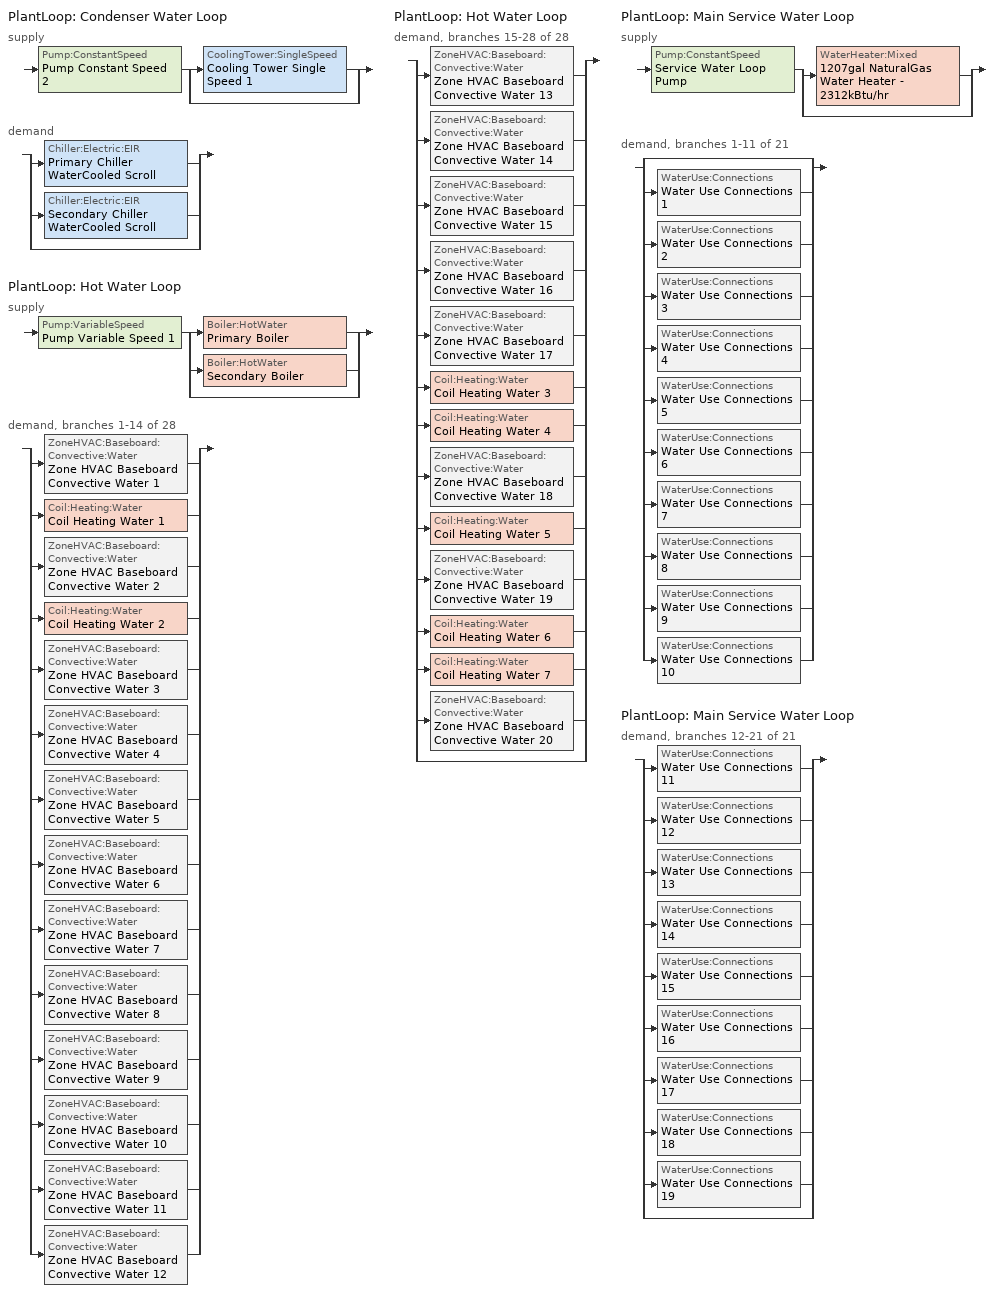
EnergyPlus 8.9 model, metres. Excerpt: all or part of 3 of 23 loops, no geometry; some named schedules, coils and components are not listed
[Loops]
PlantLoop 'Condenser Water Loop'
 supply: Pump:ConstantSpeed 'Pump Constant Speed 2' > split
  | CoolingTower:SingleSpeed 'Cooling Tower Single Speed 1'
  | bypass
 demand: split
  | Chiller:Electric:EIR 'Primary Chiller WaterCooled Scroll'
  | Chiller:Electric:EIR 'Secondary Chiller WaterCooled Scroll'
  | bypass
PlantLoop 'Hot Water Loop'
 supply: Pump:VariableSpeed 'Pump Variable Speed 1' > split
  | Boiler:HotWater 'Primary Boiler'
  | Boiler:HotWater 'Secondary Boiler'
  | bypass
 demand, branches 1-14 of 28: split
  | ZoneHVAC:Baseboard:Convective:Water 'Zone HVAC Baseboard Convective Water 1'
  | Coil:Heating:Water 'Coil Heating Water 1'
  | ZoneHVAC:Baseboard:Convective:Water 'Zone HVAC Baseboard Convective Water 2'
  | Coil:Heating:Water 'Coil Heating Water 2'
  | ZoneHVAC:Baseboard:Convective:Water 'Zone HVAC Baseboard Convective Water 3'
  | ZoneHVAC:Baseboard:Convective:Water 'Zone HVAC Baseboard Convective Water 4'
  | ZoneHVAC:Baseboard:Convective:Water 'Zone HVAC Baseboard Convective Water 5'
  | ZoneHVAC:Baseboard:Convective:Water 'Zone HVAC Baseboard Convective Water 6'
  | ZoneHVAC:Baseboard:Convective:Water 'Zone HVAC Baseboard Convective Water 7'
  | ZoneHVAC:Baseboard:Convective:Water 'Zone HVAC Baseboard Convective Water 8'
  | ZoneHVAC:Baseboard:Convective:Water 'Zone HVAC Baseboard Convective Water 9'
  | ZoneHVAC:Baseboard:Convective:Water 'Zone HVAC Baseboard Convective Water 10'
  | ZoneHVAC:Baseboard:Convective:Water 'Zone HVAC Baseboard Convective Water 11'
  | ZoneHVAC:Baseboard:Convective:Water 'Zone HVAC Baseboard Convective Water 12'
PlantLoop 'Hot Water Loop'
 demand, branches 15-28 of 28: split
  | ZoneHVAC:Baseboard:Convective:Water 'Zone HVAC Baseboard Convective Water 13'
  | ZoneHVAC:Baseboard:Convective:Water 'Zone HVAC Baseboard Convective Water 14'
  | ZoneHVAC:Baseboard:Convective:Water 'Zone HVAC Baseboard Convective Water 15'
  | ZoneHVAC:Baseboard:Convective:Water 'Zone HVAC Baseboard Convective Water 16'
  | ZoneHVAC:Baseboard:Convective:Water 'Zone HVAC Baseboard Convective Water 17'
  | Coil:Heating:Water 'Coil Heating Water 3'
  | Coil:Heating:Water 'Coil Heating Water 4'
  | ZoneHVAC:Baseboard:Convective:Water 'Zone HVAC Baseboard Convective Water 18'
  | Coil:Heating:Water 'Coil Heating Water 5'
  | ZoneHVAC:Baseboard:Convective:Water 'Zone HVAC Baseboard Convective Water 19'
  | Coil:Heating:Water 'Coil Heating Water 6'
  | Coil:Heating:Water 'Coil Heating Water 7'
  | ZoneHVAC:Baseboard:Convective:Water 'Zone HVAC Baseboard Convective Water 20'
  | bypass
PlantLoop 'Main Service Water Loop'
 supply: Pump:ConstantSpeed 'Service Water Loop Pump' > split
  | WaterHeater:Mixed '1207gal NaturalGas Water Heater - 2312kBtu/hr'
  | bypass
 demand, branches 1-11 of 21: split
  | bypass
  | WaterUse:Connections 'Water Use Connections 1'
  | WaterUse:Connections 'Water Use Connections 2'
  | WaterUse:Connections 'Water Use Connections 3'
  | WaterUse:Connections 'Water Use Connections 4'
  | WaterUse:Connections 'Water Use Connections 5'
  | WaterUse:Connections 'Water Use Connections 6'
  | WaterUse:Connections 'Water Use Connections 7'
  | WaterUse:Connections 'Water Use Connections 8'
  | WaterUse:Connections 'Water Use Connections 9'
  | WaterUse:Connections 'Water Use Connections 10'
PlantLoop 'Main Service Water Loop'
 demand, branches 12-21 of 21: split
  | WaterUse:Connections 'Water Use Connections 11'
  | WaterUse:Connections 'Water Use Connections 12'
  | WaterUse:Connections 'Water Use Connections 13'
  | WaterUse:Connections 'Water Use Connections 14'
  | WaterUse:Connections 'Water Use Connections 15'
  | WaterUse:Connections 'Water Use Connections 16'
  | WaterUse:Connections 'Water Use Connections 17'
  | WaterUse:Connections 'Water Use Connections 18'
  | WaterUse:Connections 'Water Use Connections 19'
  | bypass
[ZoneHVAC:Baseboard:Convective:Water] Availability Schedule=Always On Discrete; Heating Design Capacity Method=HeatingDesignCapacity; Heating Design Capacity {W}=Autosize; Heating Design Capacity Per Floor Area {W/m2}=0; Fraction of Autosized Heating Design Capacity=0.8; U-Factor Times Area Value {W/K}=Autosize; Maximum Water Flow Rate {m3/s}=Autosize; Convergence Tolerance=0.001
Zone HVAC Baseboard Convective Water 4; Zone HVAC Baseboard Convective Water 5; Zone HVAC Baseboard Convective Water 6; Zone HVAC Baseboard Convective Water 7; Zone HVAC Baseboard Convective Water 8; Zone HVAC Baseboard Convective Water 9; Zone HVAC Baseboard Convective Water 16; Zone HVAC Baseboard Convective Water 17; Zone HVAC Baseboard Convective Water 10; Zone HVAC Baseboard Convective Water 20; Zone HVAC Baseboard Convective Water 18; Zone HVAC Baseboard Convective Water 19; Zone HVAC Baseboard Convective Water 11; Zone HVAC Baseboard Convective Water 12; Zone HVAC Baseboard Convective Water 13; Zone HVAC Baseboard Convective Water 14; Zone HVAC Baseboard Convective Water 15; Zone HVAC Baseboard Convective Water 1; Zone HVAC Baseboard Convective Water 2; Zone HVAC Baseboard Convective Water 3
[Coil:Heating:Water] Availability Schedule=Always On Discrete; U-Factor Times Area Value {W/K}=Autosize; Maximum Water Flow Rate {m3/s}=Autosize; Performance Input Method=UFactorTimesAreaAndDesignWaterFlowRate; Rated Capacity {W}=Autosize; Rated Inlet Water Temperature {C}=82.2; Rated Inlet Air Temperature {C}=16.6; Rated Outlet Water Temperature {C}=71.1; Rated Outlet Air Temperature {C}=32.2; Rated Ratio for Air and Water Convection=0.5
Coil Heating Water 7; Coil Heating Water 4; Coil Heating Water 5
[SetpointManager:Scheduled] Control Variable=Temperature
Name | Schedule
Setpoint Manager Scheduled 4 | CW Temp
Service hot water setpoint manager | Service Water Loop Temp - 140F
[PlantLoop] Fluid Type=Water; Maximum Loop Flow Rate {m3/s}=Autosize; Minimum Loop Flow Rate {m3/s}=0; Plant Loop Volume {m3}=Autocalculate; Load Distribution Scheme=Optimal; Plant Loop Demand Calculation Scheme=SingleSetpoint
Name | Plant Equipment Operation Scheme | Maximum Loop Temperature {C} | Minimum Loop Temperature {C}
Condenser Water Loop | Condenser Water Loop Operation Schemes | 100 | 0
Hot Water Loop | Hot Water Loop Operation Schemes | 100 | 0
Main Service Water Loop | Main Service Water Loop Operation Schemes | 60 | 10
[Sizing:Plant] Sizing Option=NonCoincident; Zone Timesteps in Averaging Window=1; Coincident Sizing Factor Mode=None
Name | Loop Type | Design Loop Exit Temperature {C} | Loop Design Temperature Difference {deltaC}
Condenser Water Loop | Condenser | 29 | 6
Hot Water Loop | Heating | 82 | 16
Main Service Water Loop | Heating | 60 | 5
[Pump:ConstantSpeed] Design Flow Rate {m3/s}=Autosize; Design Power Consumption {W}=Autosize; Motor Efficiency=0.9; Fraction of Motor Inefficiencies to Fluid Stream=0; Pump Control Type=Intermittent; Design Power Sizing Method=PowerPerFlowPerPressure; Design Electric Power per Unit Flow Rate {W/(m3/s)}=348701.1; Design Shaft Power per Unit Flow Rate per Unit Head=1.28205
Name | Design Pump Head {Pa}
Pump Constant Speed 2 | 179352
Service Water Loop Pump | 2.00082e+06
[PlantEquipmentOperationSchemes] Control Scheme Schedule Name 1=Always On Discrete
Name | Control Scheme Object Type 1 | Control Scheme Name 1
Condenser Water Loop Operation Schemes | PlantEquipmentOperation:CoolingLoad | Condenser Water Loop Cooling Operation Scheme
Hot Water Loop Operation Schemes | PlantEquipmentOperation:HeatingLoad | Hot Water Loop Heating Operation Scheme
Main Service Water Loop Operation Schemes | PlantEquipmentOperation:HeatingLoad | Main Service Water Loop Heating Operation Scheme
[PlantEquipmentOperation:CoolingLoad]
Condenser Water Loop Cooling Operation Scheme: Load Range Lower Limit 1 {W}=0; Load Range Upper Limit 1 {W}=1000000000; Range Equipment List Name 1=Condenser Water Loop Cooling Equipment List
[PlantEquipmentList]
Condenser Water Loop Cooling Equipment List: CoolingTower:SingleSpeed, Cooling Tower Single Speed 1
Hot Water Loop Heating Equipment List: Boiler:HotWater, Primary Boiler, Boiler:HotWater, Secondary Boiler
Main Service Water Loop Heating Equipment List: WaterHeater:Mixed, 1207gal NaturalGas Water Heater - 2312kBtu/hr
[CoolingTower:SingleSpeed]
Cooling Tower Single Speed 1: Design Water Flow Rate {m3/s}=Autosize; Design Air Flow Rate {m3/s}=Autosize; Design Fan Power {W}=Autosize; Design U-Factor Times Area Value {W/K}=Autosize; Free Convection Air Flow Rate {m3/s}=Autosize; Free Convection Air Flow Rate Sizing Factor=0.1; Free Convection U-Factor Times Area Value {W/K}=Autosize; Free Convection U-Factor Times Area Value Sizing Factor=0.1; Performance Input Method=UFactorTimesAreaAndDesignWaterFlowRate; Heat Rejection Capacity and Nominal Capacity Sizing Ratio=1.25; Free Convection Capacity {W}=0; Free Convection Nominal Capacity Sizing Factor=0.1; Design Inlet Air Dry-Bulb Temperature {C}=24; Design Inlet Air Wet-Bulb Temperature {C}=24; Design Approach Temperature {deltaC}=5; Design Range Temperature {deltaC}=5; Basin Heater Capacity {W/K}=0; Basin Heater Setpoint Temperature {C}=2; Evaporation Loss Mode=LossFactor; Evaporation Loss Factor {percent/K}=0.2; Drift Loss Percent {percent}=0.008; Blowdown Calculation Mode=ConcentrationRatio; Blowdown Concentration Ratio=3; Capacity Control=FanCycling; Number of Cells=1; Cell Control=MinimalCell; Cell Minimum  Water Flow Rate Fraction=0.33; Cell Maximum Water Flow Rate Fraction=2.5; Sizing Factor=1
[Pump:VariableSpeed]
Pump Variable Speed 1: Design Maximum Flow Rate {m3/s}=Autosize; Design Pump Head {Pa}=179352; Design Power Consumption {W}=Autosize; Motor Efficiency=0.9; Fraction of Motor Inefficiencies to Fluid Stream=0; Coefficient 1 of the Part Load Performance Curve=0; Coefficient 2 of the Part Load Performance Curve=1; Coefficient 3 of the Part Load Performance Curve=0; Coefficient 4 of the Part Load Performance Curve=0; Design Minimum Flow Rate {m3/s}=0; Pump Control Type=Intermittent; Skin Loss Radiative Fraction=0.5; Design Power Sizing Method=PowerPerFlowPerPressure; Design Electric Power per Unit Flow Rate {W/(m3/s)}=348701.1; Design Shaft Power per Unit Flow Rate per Unit Head=1.28205; Design Minimum Flow Rate Fraction=0
[Boiler:HotWater] Fuel Type=NaturalGas; Nominal Capacity {W}=Autosize; Nominal Thermal Efficiency=0.8; Design Water Outlet Temperature {C}=82; Design Water Flow Rate {m3/s}=Autosize; Minimum Part Load Ratio=0; Maximum Part Load Ratio=1; Optimum Part Load Ratio=1; Water Outlet Upper Temperature Limit {C}=99; Boiler Flow Mode=ConstantFlow; Parasitic Electric Load {W}=0; Sizing Factor=1
Primary Boiler; Secondary Boiler
[SetpointManager:OutdoorAirReset]
Setpoint Manager Outdoor Air Reset 1: Control Variable=Temperature; Setpoint at Outdoor Low Temperature {C}=82; Outdoor Low Temperature {C}=-16; Setpoint at Outdoor High Temperature {C}=60; Outdoor High Temperature {C}=0
[PlantEquipmentOperation:HeatingLoad] Load Range Lower Limit 1 {W}=0; Load Range Upper Limit 1 {W}=1000000000
Name | Range Equipment List Name 1
Hot Water Loop Heating Operation Scheme | Hot Water Loop Heating Equipment List
Main Service Water Loop Heating Operation Scheme | Main Service Water Loop Heating Equipment List
[WaterHeater:Mixed]
1207gal NaturalGas Water Heater - 2312kBtu/hr: Tank Volume {m3}=4.5678; Setpoint Temperature Schedule=Service Water Loop Temp - 140F; Deadband Temperature Difference {deltaC}=2; Maximum Temperature Limit {C}=82.2222; Heater Control Type=Cycle; Heater Maximum Capacity {W}=677666; Heater Ignition Minimum Flow Rate {m3/s}=0; Heater Ignition Delay {s}=0; Heater Fuel Type=NaturalGas; Heater Thermal Efficiency=0.8; Off Cycle Parasitic Fuel Consumption Rate {W}=20; Off Cycle Parasitic Fuel Type=NaturalGas; Off Cycle Parasitic Heat Fraction to Tank=0.8; On Cycle Parasitic Fuel Consumption Rate {W}=0; On Cycle Parasitic Fuel Type=NaturalGas; On Cycle Parasitic Heat Fraction to Tank=0; Ambient Temperature Indicator=Schedule; Ambient Temperature Schedule=Water Heater Ambient Temp Schedule - 70F; Off Cycle Loss Coefficient to Ambient Temperature {W/K}=6; Off Cycle Loss Fraction to Zone=1; On Cycle Loss Coefficient to Ambient Temperature {W/K}=6; On Cycle Loss Fraction to Zone=1; Use Side Effectiveness=1; Source Side Effectiveness=1; Use Side Design Flow Rate {m3/s}=Autosize; Source Side Design Flow Rate {m3/s}=Autosize; Indirect Water Heating Recovery Time {hr}=1.5; Source Side Flow Control Mode=IndirectHeatPrimarySetpoint
[WaterUse:Connections]
Name | Water Use Equipment Name 1
Water Use Connections 1 | Courthouse - chambers-space function Service Water Use 0.72gal/min
Water Use Connections 2 | Courthouse - courtroom-space function Service Water Use 1.27gal/min
Water Use Connections 3 | Dining - bar lounge/leisure-space function Service Water Use 1.44gal/min
Water Use Connections 4 | Dining - family space-space function Service Water Use 1.91gal/min
Water Use Connections 5 | Dining - other-space function Service Water Use 1.91gal/min
Water Use Connections 6 | Dormitory - living quarters-space function Service Water Use 4.26gal/min
Water Use Connections 7 | Dress./fitt. - performance arts-space function Service Water Use 0.21gal/min
Water Use Connections 8 | Dwelling unit(s)-space function Service Water Use 1.33gal/min
Water Use Connections 9 | Fire station - engine room-space function Service Water Use 2.08gal/min
Water Use Connections 10 | Fire station - quarters-space function Service Water Use 3.2gal/min
Water Use Connections 11 | Food preparation - vented-space function Service Water Use 0.96gal/min
Water Use Connections 12 | Food preparation-space function Service Water Use 1.28gal/min
Water Use Connections 13 | Gym - audience-space function Service Water Use 0.96gal/min
Water Use Connections 14 | Gym - fitness-space function Service Water Use 2.87gal/min
Water Use Connections 15 | Gym - play-space function Service Water Use 2.87gal/min
Water Use Connections 16 | Hospital - emergency-space function Service Water Use 1.44gal/min
Water Use Connections 17 | Hospital - exam-space function Service Water Use 0.72gal/min
Water Use Connections 18 | Hospital - laundry/washing-space function Service Water Use 0.64gal/min
Water Use Connections 19 | Hospital - lounge/recreation-space function Service Water Use 0.96gal/min
[WaterUse:Equipment]
Name | Peak Flow Rate {m3/s} | Flow Rate Fraction Schedule | Target Temperature Schedule | Zone | Sensible Fraction Schedule | Latent Fraction Schedule
Courthouse - chambers-space function Service Water Use 0.72gal/min | 4.53877e-05 | NECB-A-Service Water Heating | Schedule Ruleset 5 | ALL_ST=Courthouse - chambers_FL=Story 4_SCH=A | Schedule Ruleset 3 | Schedule Ruleset 4
Courthouse - courtroom-space function Service Water Use 1.27gal/min | 8.034e-05 | NECB-A-Service Water Heating | Schedule Ruleset 8 | ALL_ST=Courthouse - courtroom_FL=Story 3_SCH=A | Schedule Ruleset 6 | Schedule Ruleset 7
Dining - bar lounge/leisure-space function Service Water Use 1.44gal/min | 9.06778e-05 | NECB-B-Service Water Heating | Schedule Ruleset 11 | ALL_ST=Dining - bar lounge/leisure_FL=Story 3_SCH=B | Schedule Ruleset 9 | Schedule Ruleset 10
Dining - family space-space function Service Water Use 1.91gal/min | 0.000120805 | NECB-B-Service Water Heating | Schedule Ruleset 14 | ALL_ST=Dining - family space_FL=Story 3_SCH=B | Schedule Ruleset 12 | Schedule Ruleset 13
Dining - other-space function Service Water Use 1.91gal/min | 0.000120805 | NECB-B-Service Water Heating | Schedule Ruleset 17 | ALL_ST=Dining - other_FL=Story 1_SCH=B | Schedule Ruleset 15 | Schedule Ruleset 16
Dormitory - living quarters-space function Service Water Use 4.26gal/min | 0.000269034 | NECB-G-Service Water Heating | Schedule Ruleset 20 | DU_BT=Space Function_ST=Dormitory - living quarters_FL=Story 4_SCHG | Schedule Ruleset 18 | Schedule Ruleset 19
Dress./fitt. - performance arts-space function Service Water Use 0.21gal/min | 1.34044e-05 | NECB-C-Service Water Heating | Schedule Ruleset 23 | ALL_ST=Dress./fitt. - performance arts_FL=Story 3_SCH=C | Schedule Ruleset 21 | Schedule Ruleset 22
Dwelling unit(s)-space function Service Water Use 1.33gal/min | 8.40732e-05 | NECB-G-Service Water Heating | Schedule Ruleset 26 | DU_BT=Space Function_ST=Dwelling Unit(s)_FL=Story 2_SCHG | Schedule Ruleset 24 | Schedule Ruleset 25
Fire station - engine room-space function Service Water Use 2.08gal/min | 0.000131166 | NECB-H-Service Water Heating | Schedule Ruleset 29 | ALL_ST=Fire station - engine room_FL=Story 1_SCH=H | Schedule Ruleset 27 | Schedule Ruleset 28
Fire station - quarters-space function Service Water Use 3.2gal/min | 0.000201776 | NECB-G-Service Water Heating | Schedule Ruleset 32 | DU_BT=Space Function_ST=Fire station - quarters_FL=Story 4_SCHG | Schedule Ruleset 30 | Schedule Ruleset 31
Food preparation - vented-space function Service Water Use 0.96gal/min | 6.04677e-05 | NECB-B-Service Water Heating | Schedule Ruleset 35 | ALL_ST=Food preparation - vented_FL=Story 4_SCH=B | Schedule Ruleset 33 | Schedule Ruleset 34
Food preparation-space function Service Water Use 1.28gal/min | 8.06236e-05 | NECB-B-Service Water Heating | Schedule Ruleset 38 | ALL_ST=Food preparation_FL=Story 2_SCH=B | Schedule Ruleset 36 | Schedule Ruleset 37
Gym - audience-space function Service Water Use 0.96gal/min | 6.0255e-05 | NECB-B-Service Water Heating | Schedule Ruleset 41 | ALL_ST=Gym - audience_FL=Story 4_SCH=B | Schedule Ruleset 39 | Schedule Ruleset 40
Gym - fitness-space function Service Water Use 2.87gal/min | 0.000181356 | NECB-B-Service Water Heating | Schedule Ruleset 44 | ALL_ST=Gym - fitness_FL=Story 1_SCH=B | Schedule Ruleset 42 | Schedule Ruleset 43
Gym - play-space function Service Water Use 2.87gal/min | 0.000181356 | NECB-B-Service Water Heating | Schedule Ruleset 47 | ALL_ST=Gym - play_FL=Story 1_SCH=B | Schedule Ruleset 45 | Schedule Ruleset 46
Hospital - emergency-space function Service Water Use 1.44gal/min | 9.07755e-05 | NECB-H-Service Water Heating | Schedule Ruleset 50 | ALL_ST=Hospital - emergency_FL=Story 2_SCH=H | Schedule Ruleset 48 | Schedule Ruleset 49
Hospital - exam-space function Service Water Use 0.72gal/min | 4.53877e-05 | NECB-C-Service Water Heating | Schedule Ruleset 53 | ALL_ST=Hospital - exam_FL=Story 3_SCH=C | Schedule Ruleset 51 | Schedule Ruleset 52
Hospital - laundry/washing-space function Service Water Use 0.64gal/min | 4.04104e-05 | NECB-C-Service Water Heating | Schedule Ruleset 56 | ALL_ST=Hospital - laundry/washing_FL=Story 1_SCH=C | Schedule Ruleset 54 | Schedule Ruleset 55
Hospital - lounge/recreation-space function Service Water Use 0.96gal/min | 6.05503e-05 | NECB-B-Service Water Heating | Schedule Ruleset 59 | ALL_ST=Hospital - lounge/recreation_FL=Story 2_SCH=B | Schedule Ruleset 57 | Schedule Ruleset 58
[Schedule:Year]
CW Temp: CW Temp Week Rule - Jan1-Dec31, 1, 1, 12, 31
NECB-A-Service Water Heating: NECB-A-Service Water Heating Week Rule - Jan1-Dec31, 1, 1, 12, 31
NECB-B-Service Water Heating: NECB-B-Service Water Heating Week Rule - Jan1-Dec31, 1, 1, 12, 31
NECB-C-Service Water Heating: NECB-C-Service Water Heating Week Rule - Jan1-Dec31, 1, 1, 12, 31
NECB-G-Service Water Heating: NECB-G-Service Water Heating Week Rule - Jan1-Dec31, 1, 1, 12, 31
NECB-H-Service Water Heating: NECB-H-Service Water Heating Week Rule - Jan1-Dec31, 1, 1, 12, 31
Schedule Ruleset 10: Schedule Ruleset 10 Week Rule - Jan1-Dec31, 1, 1, 12, 31
Schedule Ruleset 11: Schedule Ruleset 11 Week Rule - Jan1-Dec31, 1, 1, 12, 31
Schedule Ruleset 12: Schedule Ruleset 12 Week Rule - Jan1-Dec31, 1, 1, 12, 31
Schedule Ruleset 13: Schedule Ruleset 13 Week Rule - Jan1-Dec31, 1, 1, 12, 31
Schedule Ruleset 14: Schedule Ruleset 14 Week Rule - Jan1-Dec31, 1, 1, 12, 31
Schedule Ruleset 15: Schedule Ruleset 15 Week Rule - Jan1-Dec31, 1, 1, 12, 31
Schedule Ruleset 16: Schedule Ruleset 16 Week Rule - Jan1-Dec31, 1, 1, 12, 31
Schedule Ruleset 17: Schedule Ruleset 17 Week Rule - Jan1-Dec31, 1, 1, 12, 31
Schedule Ruleset 18: Schedule Ruleset 18 Week Rule - Jan1-Dec31, 1, 1, 12, 31
Schedule Ruleset 19: Schedule Ruleset 19 Week Rule - Jan1-Dec31, 1, 1, 12, 31
Schedule Ruleset 20: Schedule Ruleset 20 Week Rule - Jan1-Dec31, 1, 1, 12, 31
Schedule Ruleset 21: Schedule Ruleset 21 Week Rule - Jan1-Dec31, 1, 1, 12, 31
Schedule Ruleset 22: Schedule Ruleset 22 Week Rule - Jan1-Dec31, 1, 1, 12, 31
Schedule Ruleset 23: Schedule Ruleset 23 Week Rule - Jan1-Dec31, 1, 1, 12, 31
Schedule Ruleset 24: Schedule Ruleset 24 Week Rule - Jan1-Dec31, 1, 1, 12, 31
Schedule Ruleset 25: Schedule Ruleset 25 Week Rule - Jan1-Dec31, 1, 1, 12, 31
Schedule Ruleset 26: Schedule Ruleset 26 Week Rule - Jan1-Dec31, 1, 1, 12, 31
Schedule Ruleset 27: Schedule Ruleset 27 Week Rule - Jan1-Dec31, 1, 1, 12, 31
Schedule Ruleset 28: Schedule Ruleset 28 Week Rule - Jan1-Dec31, 1, 1, 12, 31
Schedule Ruleset 29: Schedule Ruleset 29 Week Rule - Jan1-Dec31, 1, 1, 12, 31
Schedule Ruleset 3: Schedule Ruleset 3 Week Rule - Jan1-Dec31, 1, 1, 12, 31
Schedule Ruleset 30: Schedule Ruleset 30 Week Rule - Jan1-Dec31, 1, 1, 12, 31
Schedule Ruleset 31: Schedule Ruleset 31 Week Rule - Jan1-Dec31, 1, 1, 12, 31
Schedule Ruleset 32: Schedule Ruleset 32 Week Rule - Jan1-Dec31, 1, 1, 12, 31
Schedule Ruleset 33: Schedule Ruleset 33 Week Rule - Jan1-Dec31, 1, 1, 12, 31
Schedule Ruleset 34: Schedule Ruleset 34 Week Rule - Jan1-Dec31, 1, 1, 12, 31
Schedule Ruleset 35: Schedule Ruleset 35 Week Rule - Jan1-Dec31, 1, 1, 12, 31
Schedule Ruleset 36: Schedule Ruleset 36 Week Rule - Jan1-Dec31, 1, 1, 12, 31
Schedule Ruleset 37: Schedule Ruleset 37 Week Rule - Jan1-Dec31, 1, 1, 12, 31
Schedule Ruleset 38: Schedule Ruleset 38 Week Rule - Jan1-Dec31, 1, 1, 12, 31
Schedule Ruleset 39: Schedule Ruleset 39 Week Rule - Jan1-Dec31, 1, 1, 12, 31
Schedule Ruleset 4: Schedule Ruleset 4 Week Rule - Jan1-Dec31, 1, 1, 12, 31
Schedule Ruleset 40: Schedule Ruleset 40 Week Rule - Jan1-Dec31, 1, 1, 12, 31
Schedule Ruleset 41: Schedule Ruleset 41 Week Rule - Jan1-Dec31, 1, 1, 12, 31
Schedule Ruleset 42: Schedule Ruleset 42 Week Rule - Jan1-Dec31, 1, 1, 12, 31
Schedule Ruleset 43: Schedule Ruleset 43 Week Rule - Jan1-Dec31, 1, 1, 12, 31
Schedule Ruleset 44: Schedule Ruleset 44 Week Rule - Jan1-Dec31, 1, 1, 12, 31
Schedule Ruleset 45: Schedule Ruleset 45 Week Rule - Jan1-Dec31, 1, 1, 12, 31
Schedule Ruleset 46: Schedule Ruleset 46 Week Rule - Jan1-Dec31, 1, 1, 12, 31
Schedule Ruleset 47: Schedule Ruleset 47 Week Rule - Jan1-Dec31, 1, 1, 12, 31
Schedule Ruleset 48: Schedule Ruleset 48 Week Rule - Jan1-Dec31, 1, 1, 12, 31
Schedule Ruleset 49: Schedule Ruleset 49 Week Rule - Jan1-Dec31, 1, 1, 12, 31
Schedule Ruleset 5: Schedule Ruleset 5 Week Rule - Jan1-Dec31, 1, 1, 12, 31
Schedule Ruleset 50: Schedule Ruleset 50 Week Rule - Jan1-Dec31, 1, 1, 12, 31
Schedule Ruleset 51: Schedule Ruleset 51 Week Rule - Jan1-Dec31, 1, 1, 12, 31
Schedule Ruleset 52: Schedule Ruleset 52 Week Rule - Jan1-Dec31, 1, 1, 12, 31
Schedule Ruleset 53: Schedule Ruleset 53 Week Rule - Jan1-Dec31, 1, 1, 12, 31
Schedule Ruleset 54: Schedule Ruleset 54 Week Rule - Jan1-Dec31, 1, 1, 12, 31
Schedule Ruleset 56: Schedule Ruleset 56 Week Rule - Jan1-Dec31, 1, 1, 12, 31
Schedule Ruleset 6: Schedule Ruleset 6 Week Rule - Jan1-Dec31, 1, 1, 12, 31
Schedule Ruleset 7: Schedule Ruleset 7 Week Rule - Jan1-Dec31, 1, 1, 12, 31
Schedule Ruleset 8: Schedule Ruleset 8 Week Rule - Jan1-Dec31, 1, 1, 12, 31
Schedule Ruleset 9: Schedule Ruleset 9 Week Rule - Jan1-Dec31, 1, 1, 12, 31
Service Water Loop Temp - 140F: Service Water Loop Temp - 140F Week Rule - Jan1-Dec31, 1, 1, 12, 31
Water Heater Ambient Temp Schedule - 70F: Water Heater Ambient Temp Schedule - 70F Week Rule - Jan1-Dec31, 1, 1, 12, 31
[Schedule:Constant]
Always On Discrete: Hourly Value=1
